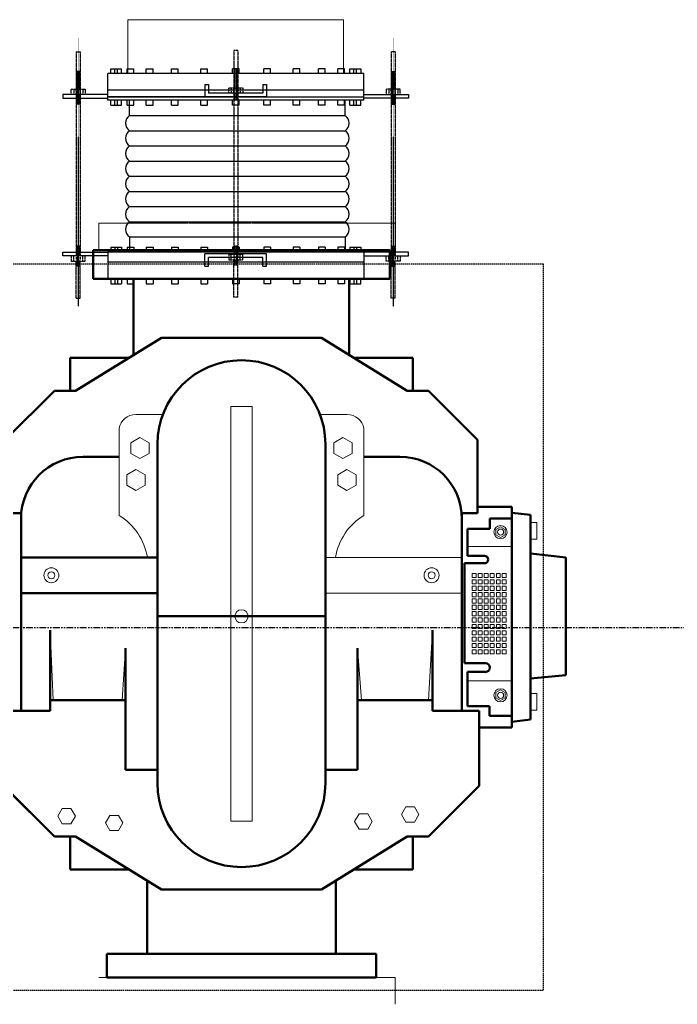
# Model space of a CAD drawing. Header units: inches. Extents: x 86328 to 235202, y 68629 to 184293.
# Drawn here: x 144817 to 146037, y 130692 to 132519 of the extents above; entities that cross this region are included whole.
import ezdxf

# ---------------------------------------------------------------- set-up
doc = ezdxf.new("R2010")
doc.units = ezdxf.units.IN
doc.header["$MEASUREMENT"] = 0
for name, pattern in [('CENTER', [2, 1.25, -0.25, 0.25, -0.25]), ('HIDDEN', [0.375, 0.25, -0.125]), ('PHANTOM2', [1.25, 0.625, -0.125, 0.125, -0.125, 0.125, -0.125])]:
    doc.linetypes.add(name, pattern=pattern)
doc.layers.add('1', color=1, linetype='CENTER')
doc.layers.add('M-HVAC-EQPM-NEW', color=5, linetype='Continuous')
doc.layers.add('DIM', color=251, linetype='Continuous', lineweight=0)

# ---------------------------------------------------------------- blocks, each defined once
blk = doc.blocks.new('BPS')
at = {"color": 5}
for p, q in [((158896.1, 209494.1), (158421.4, 209494.1)), ((158421.4, 209444.4), (158421.4, 209494.1)), ((158426.7, 209494.1), (158426.7, 209503)), ((158426.7, 209503), (158447, 209503)), ((158434.4, 209494.1), (158434.4, 209503)), ((158439.3, 209494.1), (158439.3, 209503)), ((158447, 209494.1), (158447, 209503)), ((158457, 209503), (158469.5, 209503)), ((158457, 209494.1), (158457, 209503)), ((158469.5, 209494.1), (158469.5, 209503)), ((158492.8, 209503), (158505.4, 209503)), ((158492.8, 209494.1), (158492.8, 209503)), ((158505.4, 209494.1), (158505.4, 209503)), ((158539.6, 209503), (158552.1, 209503)), ((158539.6, 209494.1), (158539.6, 209503)), ((158552.1, 209494.1), (158552.1, 209503)), ((158594, 209503), (158606.6, 209503)), ((158594, 209494.1), (158594, 209503)), ((158606.6, 209494.1), (158606.6, 209503)), ((158652.4, 209494.1), (158652.4, 209503)), ((158665, 209503), (158652.4, 209503)), ((158665, 209494.1), (158665, 209503)), ((158710.8, 209494.1), (158710.8, 209503)), ((158723.4, 209503), (158710.8, 209503)), ((158723.4, 209494.1), (158723.4, 209503)), ((158765.3, 209494.1), (158765.3, 209503)), ((158777.8, 209503), (158765.3, 209503)), ((158777.8, 209494.1), (158777.8, 209503)), ((158812, 209494.1), (158812, 209503)), ((158824.6, 209503), (158812, 209503)), ((158824.6, 209494.1), (158824.6, 209503)), ((158847.9, 209494.1), (158847.9, 209503)), ((158860.4, 209503), (158847.9, 209503)), ((158860.4, 209494.1), (158860.4, 209503)), ((158870.4, 209494.1), (158870.4, 209503)), ((158870.4, 209503), (158890.7, 209503)), ((158878.1, 209494.1), (158878.1, 209503)), ((158883, 209494.1), (158883, 209503)), ((158890.7, 209503), (158890.7, 209494.1)), ((158896.1, 209444.4), (158896.1, 209494.1)), ((158601.6, 209473.8), (158601.6, 209450.9)), ((158601.6, 209473.8), (158608.4, 209473.8)), ((158608.4, 209473.8), (158608.4, 209457.8)), ((158709, 209473.8), (158709, 209457.8)), ((158709, 209473.8), (158715.8, 209473.8)), ((158715.8, 209473.8), (158715.8, 209450.9)), ((158421.4, 209455.5), (158337.9, 209455.5)), ((158337.9, 209455.5), (158337.9, 209448.6)), ((158896.1, 209463), (158421.4, 209463)), ((158421.4, 209455.5), (158421.4, 209455.5)), ((158421.4, 209455.5), (158421.4, 209455.5)), ((158421.4, 209448.6), (158421.4, 209455.5)), ((158601.6, 209450.9), (158421.4, 209450.9)), ((158421.4, 209450.9), (158896.1, 209450.9)), ((158715.8, 209450.9), (158601.6, 209450.9)), ((158709, 209457.8), (158608.4, 209457.8)), ((158896.1, 209455.5), (158896.1, 209455.5)), ((158896.1, 209455.5), (158896.1, 209455.5)), ((158896.1, 209455.5), (158979.5, 209455.5)), ((158896.1, 209448.6), (158896.1, 209455.5)), ((158979.5, 209455.5), (158979.5, 209448.6)), ((158337.9, 209448.6), (158421.4, 209448.6)), ((158896.1, 209444.4), (158421.4, 209444.4)), ((158426.7, 209435.4), (158426.7, 209444.4)), ((158426.7, 209435.4), (158447, 209435.4)), ((158434.4, 209435.4), (158434.4, 209444.4)), ((158439.3, 209435.4), (158439.3, 209444.4)), ((158447, 209435.4), (158447, 209444.4)), ((158457, 209435.4), (158457, 209444.4)), ((158457, 209435.4), (158469.5, 209435.4)), ((158469.5, 209435.4), (158469.5, 209444.4)), ((158492.8, 209435.4), (158492.8, 209444.4)), ((158492.8, 209435.4), (158505.4, 209435.4)), ((158505.4, 209435.4), (158505.4, 209444.4)), ((158539.6, 209435.4), (158539.6, 209444.4)), ((158539.6, 209435.4), (158552.1, 209435.4)), ((158552.1, 209435.4), (158552.1, 209444.4)), ((158594, 209435.4), (158594, 209444.4)), ((158594, 209435.4), (158606.6, 209435.4)), ((158606.6, 209435.4), (158606.6, 209444.4)), ((158652.4, 209435.4), (158652.4, 209444.4)), ((158665, 209435.4), (158652.4, 209435.4)), ((158665, 209435.4), (158665, 209444.4)), ((158710.8, 209435.4), (158710.8, 209444.4)), ((158723.4, 209435.4), (158710.8, 209435.4)), ((158723.4, 209435.4), (158723.4, 209444.4)), ((158765.3, 209435.4), (158765.3, 209444.4)), ((158777.8, 209435.4), (158765.3, 209435.4)), ((158777.8, 209435.4), (158777.8, 209444.4)), ((158812, 209435.4), (158812, 209444.4)), ((158824.6, 209435.4), (158812, 209435.4)), ((158824.6, 209435.4), (158824.6, 209444.4)), ((158847.9, 209435.4), (158847.9, 209444.4)), ((158860.4, 209435.4), (158847.9, 209435.4)), ((158860.4, 209435.4), (158860.4, 209444.4)), ((158870.4, 209435.4), (158870.4, 209444.4)), ((158870.4, 209435.4), (158890.7, 209435.4)), ((158878.1, 209435.4), (158878.1, 209444.4)), ((158883, 209435.4), (158883, 209444.4)), ((158890.7, 209435.4), (158890.7, 209444.4)), ((158979.5, 209448.6), (158896.1, 209448.6)), ((158461.5, 209416.2), (158861.5, 209416.2)), ((158461.5, 209388), (158861.5, 209388)), ((158461.5, 209359.9), (158861.5, 209359.9)), ((158461.5, 209331.7), (158861.5, 209331.7)), ((158461.5, 209303.5), (158861.5, 209303.5)), ((158461.5, 209275.3), (158861.5, 209275.3)), ((158461.5, 209247.2), (158861.5, 209247.2)), ((158461.5, 209219), (158861.5, 209219)), ((158461.5, 209190.8), (158861.5, 209190.8)), ((158337.9, 209155.8), (158337.9, 209162.7)), ((158337.9, 209162.7), (158421.4, 209162.7)), ((158421.4, 209162.7), (158421.4, 209155.8)), ((158421.4, 209162.7), (158421.4, 209113)), ((158896.1, 209162.7), (158421.4, 209162.7)), ((158426.7, 209171.6), (158426.7, 209162.7)), ((158426.7, 209171.6), (158447, 209171.6)), ((158434.4, 209171.6), (158434.4, 209162.7)), ((158439.3, 209171.6), (158439.3, 209162.7)), ((158447, 209171.6), (158447, 209162.7)), ((158457, 209171.6), (158469.5, 209171.6)), ((158457, 209171.6), (158457, 209162.7)), ((158469.5, 209171.6), (158469.5, 209162.7)), ((158492.8, 209171.6), (158505.4, 209171.6)), ((158492.8, 209171.6), (158492.8, 209162.7)), ((158505.4, 209171.6), (158505.4, 209162.7)), ((158539.6, 209171.6), (158552.1, 209171.6)), ((158539.6, 209171.6), (158539.6, 209162.7)), ((158552.1, 209171.6), (158552.1, 209162.7)), ((158594, 209171.6), (158606.6, 209171.6)), ((158594, 209171.6), (158594, 209162.7)), ((158601.6, 209136.8), (158601.6, 209159.6)), ((158715.8, 209159.6), (158601.6, 209159.6)), ((158606.6, 209171.6), (158606.6, 209162.7)), ((158652.4, 209171.6), (158652.4, 209162.7)), ((158665, 209171.6), (158652.4, 209171.6)), ((158665, 209171.6), (158665, 209162.7)), ((158710.8, 209171.6), (158710.8, 209162.7)), ((158723.4, 209171.6), (158710.8, 209171.6)), ((158715.8, 209136.8), (158715.8, 209159.6)), ((158723.4, 209171.6), (158723.4, 209162.7)), ((158765.3, 209171.6), (158765.3, 209162.7)), ((158777.8, 209171.6), (158765.3, 209171.6)), ((158777.8, 209171.6), (158777.8, 209162.7)), ((158812, 209171.6), (158812, 209162.7)), ((158824.6, 209171.6), (158812, 209171.6)), ((158824.6, 209171.6), (158824.6, 209162.7)), ((158847.9, 209171.6), (158847.9, 209162.7)), ((158860.4, 209171.6), (158847.9, 209171.6)), ((158860.4, 209171.6), (158860.4, 209162.7)), ((158870.4, 209171.6), (158870.4, 209162.7)), ((158870.4, 209171.6), (158890.7, 209171.6)), ((158878.1, 209171.6), (158878.1, 209162.7)), ((158883, 209171.6), (158883, 209162.7)), ((158890.7, 209171.6), (158890.7, 209162.7)), ((158896.1, 209162.7), (158896.1, 209113)), ((158979.5, 209162.7), (158896.1, 209162.7)), ((158896.1, 209162.7), (158896.1, 209155.8)), ((158979.5, 209155.8), (158979.5, 209162.7)), ((158421.4, 209155.8), (158337.9, 209155.8)), ((158421.4, 209155.8), (158421.4, 209155.8)), ((158421.4, 209155.8), (158421.4, 209155.8)), ((158896.1, 209144), (158421.4, 209144)), ((158608.4, 209136.8), (158608.4, 209152.8)), ((158709, 209152.8), (158608.4, 209152.8)), ((158709, 209136.8), (158709, 209152.8)), ((158896.1, 209155.8), (158896.1, 209155.8)), ((158896.1, 209155.8), (158896.1, 209155.8)), ((158896.1, 209155.8), (158979.5, 209155.8)), ((158601.6, 209136.8), (158608.4, 209136.8)), ((158709, 209136.8), (158715.8, 209136.8)), ((158896.1, 209113), (158421.4, 209113)), ((158426.7, 209113), (158426.7, 209104)), ((158426.7, 209104), (158447, 209104)), ((158434.4, 209113), (158434.4, 209104)), ((158439.3, 209113), (158439.3, 209104)), ((158447, 209113), (158447, 209104)), ((158457, 209113), (158457, 209104)), ((158457, 209104), (158469.5, 209104)), ((158469.5, 209113), (158469.5, 209104)), ((158492.8, 209113), (158492.8, 209104)), ((158492.8, 209104), (158505.4, 209104)), ((158505.4, 209113), (158505.4, 209104)), ((158539.6, 209113), (158539.6, 209104)), ((158539.6, 209104), (158552.1, 209104)), ((158552.1, 209113), (158552.1, 209104)), ((158594, 209113), (158594, 209104)), ((158594, 209104), (158606.6, 209104)), ((158606.6, 209113), (158606.6, 209104)), ((158652.4, 209113), (158652.4, 209104)), ((158665, 209104), (158652.4, 209104)), ((158665, 209113), (158665, 209104)), ((158710.8, 209113), (158710.8, 209104)), ((158723.4, 209104), (158710.8, 209104)), ((158723.4, 209113), (158723.4, 209104)), ((158765.3, 209113), (158765.3, 209104)), ((158777.8, 209104), (158765.3, 209104)), ((158777.8, 209113), (158777.8, 209104)), ((158812, 209113), (158812, 209104)), ((158824.6, 209104), (158812, 209104)), ((158824.6, 209113), (158824.6, 209104)), ((158847.9, 209113), (158847.9, 209104)), ((158860.4, 209104), (158847.9, 209104)), ((158860.4, 209113), (158860.4, 209104)), ((158870.4, 209113), (158870.4, 209104)), ((158870.4, 209104), (158890.7, 209104)), ((158878.1, 209113), (158878.1, 209104)), ((158883, 209113), (158883, 209104)), ((158890.7, 209104), (158890.7, 209113))]:
    blk.add_line(p, q, dxfattribs=at)
for points in [[(158461.5, 209416.2), (158461.5, 209444.4)], [(158861.5, 209416.2), (158861.5, 209444.4)], [(158461.5, 209190.8), (158461.5, 209162.7)], [(158861.5, 209190.8), (158861.5, 209162.7)]]:
    blk.add_lwpolyline(points, dxfattribs=at)
for centre, start, end in [((158470.9, 209402.1), 123.6891, 236.3109), ((158852.1, 209402.1), 303.6891, 56.3109), ((158470.9, 209373.9), 123.6891, 236.3109), ((158852.1, 209373.9), 303.6891, 56.3109), ((158470.9, 209345.8), 123.6891, 236.3109), ((158852.1, 209345.8), 303.6891, 56.3109), ((158470.9, 209317.6), 123.6891, 236.3109), ((158852.1, 209317.6), 303.6891, 56.3109), ((158470.9, 209289.4), 123.6891, 236.3109), ((158852.1, 209289.4), 303.6891, 56.3109), ((158470.9, 209261.3), 123.6891, 236.3109), ((158852.1, 209261.3), 303.6891, 56.3109), ((158470.9, 209233.1), 123.6891, 236.3109), ((158852.1, 209233.1), 303.6891, 56.3109), ((158470.9, 209204.9), 123.6891, 236.3109), ((158852.1, 209204.9), 303.6891, 56.3109)]:
    blk.add_arc(centre, 16.9, start, end, dxfattribs=at)
at = {"layer": '1', "color": 5, "linetype": 'CENTER', "ltscale": 0.09}
for p, q in [((158366.5, 209559.6), (158366.5, 209062.5)), ((158950.9, 209559.6), (158950.9, 209062.5))]:
    blk.add_line(p, q, dxfattribs=at)
at = {"layer": '1', "color": 5}
for p, q in [((158362.7, 209534.3), (158362.7, 209155.8)), ((158362.7, 209534.3), (158362.7, 209465.3)), ((158362.7, 209534.3), (158370.3, 209534.3)), ((158370.3, 209534.3), (158370.3, 209155.8)), ((158370.3, 209534.3), (158370.3, 209465.3)), ((158654.9, 209536.6), (158654.9, 209158.1)), ((158654.9, 209536.6), (158654.9, 209467.6)), ((158662.5, 209536.6), (158654.9, 209536.6)), ((158662.5, 209536.6), (158654.9, 209536.6)), ((158662.5, 209536.6), (158662.5, 209158.1)), ((158662.5, 209536.6), (158662.5, 209467.6)), ((158947.1, 209534.3), (158947.1, 209155.8)), ((158954.7, 209534.3), (158947.1, 209534.3)), ((158947.2, 209534.3), (158947.2, 209465.3)), ((158954.7, 209534.3), (158954.7, 209155.8)), ((158954.7, 209534.3), (158954.7, 209465.3)), ((158370.3, 209498.1), (158362.7, 209498.1)), ((158370.3, 209498.1), (158362.7, 209498.1)), ((158370.3, 209495.8), (158362.7, 209495.8)), ((158370.3, 209495.8), (158362.7, 209495.8)), ((158370.3, 209495.8), (158362.7, 209495.8)), ((158370.3, 209495.8), (158362.7, 209495.8)), ((158370.3, 209493.4), (158362.7, 209493.4)), ((158370.3, 209493.4), (158362.7, 209493.4)), ((158370.3, 209491.2), (158362.7, 209491.2)), ((158370.3, 209491.2), (158362.7, 209491.2)), ((158370.3, 209488.9), (158362.7, 209488.9)), ((158370.3, 209488.9), (158362.7, 209488.9)), ((158370.3, 209488.9), (158362.7, 209488.9)), ((158370.3, 209488.9), (158362.7, 209488.9)), ((158370.3, 209486.6), (158362.7, 209486.6)), ((158370.3, 209486.6), (158362.7, 209486.6)), ((158662.5, 209500.4), (158654.9, 209500.4)), ((158662.5, 209500.4), (158654.9, 209500.4)), ((158662.5, 209498), (158654.9, 209498)), ((158662.5, 209498), (158654.9, 209498)), ((158662.5, 209498), (158654.9, 209498)), ((158662.5, 209498), (158654.9, 209498)), ((158662.5, 209495.7), (158654.9, 209495.7)), ((158662.5, 209495.7), (158654.9, 209495.7)), ((158662.5, 209493.5), (158654.9, 209493.5)), ((158662.5, 209493.5), (158654.9, 209493.5)), ((158662.5, 209491.2), (158654.9, 209491.2)), ((158662.5, 209491.2), (158654.9, 209491.2)), ((158662.5, 209491.2), (158654.9, 209491.2)), ((158662.5, 209491.2), (158654.9, 209491.2)), ((158662.5, 209488.9), (158654.9, 209488.9)), ((158662.5, 209488.9), (158654.9, 209488.9)), ((158662.5, 209486.5), (158654.9, 209486.5)), ((158662.5, 209486.5), (158654.9, 209486.5)), ((158947.2, 209498.1), (158954.7, 209498.1)), ((158947.2, 209498.1), (158954.7, 209498.1)), ((158947.2, 209495.8), (158954.7, 209495.8)), ((158947.2, 209495.8), (158954.7, 209495.8)), ((158947.2, 209495.8), (158954.7, 209495.8)), ((158947.2, 209495.8), (158954.7, 209495.8)), ((158947.2, 209493.4), (158954.7, 209493.4)), ((158947.2, 209493.4), (158954.7, 209493.4)), ((158947.2, 209491.2), (158954.7, 209491.2)), ((158947.2, 209491.2), (158954.7, 209491.2)), ((158947.2, 209488.9), (158954.7, 209488.9)), ((158947.2, 209488.9), (158954.7, 209488.9)), ((158947.2, 209488.9), (158954.7, 209488.9)), ((158947.2, 209488.9), (158954.7, 209488.9)), ((158947.2, 209486.6), (158954.7, 209486.6)), ((158947.2, 209486.6), (158954.7, 209486.6)), ((158370.3, 209484.2), (158362.7, 209484.2)), ((158370.3, 209484.2), (158362.7, 209484.2)), ((158370.3, 209481.9), (158362.7, 209481.9)), ((158370.3, 209481.9), (158362.7, 209481.9)), ((158370.3, 209479.6), (158362.7, 209479.6)), ((158370.3, 209479.6), (158362.7, 209479.6)), ((158370.3, 209477.2), (158362.7, 209477.2)), ((158370.3, 209477.2), (158362.7, 209477.2)), ((158370.3, 209474.9), (158362.7, 209474.9)), ((158370.3, 209474.9), (158362.7, 209474.9)), ((158370.3, 209472.6), (158362.7, 209472.6)), ((158370.3, 209472.6), (158362.7, 209472.6)), ((158370.3, 209470.2), (158362.7, 209470.2)), ((158370.3, 209470.2), (158362.7, 209470.2)), ((158370.3, 209467.9), (158362.7, 209467.9)), ((158370.3, 209467.9), (158362.7, 209467.9)), ((158645.7, 209457.8), (158645.7, 209467.6)), ((158645.7, 209467.6), (158671.7, 209467.6)), ((158645.7, 209457.8), (158645.7, 209467.6)), ((158645.7, 209467.6), (158671.7, 209467.6)), ((158650.4, 209467.6), (158650.4, 209457.8)), ((158650.4, 209467.6), (158650.4, 209457.8)), ((158662.5, 209484.2), (158654.9, 209484.2)), ((158662.5, 209484.2), (158654.9, 209484.2)), ((158662.5, 209481.9), (158654.9, 209481.9)), ((158662.5, 209481.9), (158654.9, 209481.9)), ((158662.5, 209479.5), (158654.9, 209479.5)), ((158662.5, 209479.5), (158654.9, 209479.5)), ((158662.5, 209477.2), (158654.9, 209477.2)), ((158662.5, 209477.2), (158654.9, 209477.2)), ((158662.5, 209474.9), (158654.9, 209474.9)), ((158662.5, 209474.9), (158654.9, 209474.9)), ((158662.5, 209472.5), (158654.9, 209472.5)), ((158662.5, 209472.5), (158654.9, 209472.5)), ((158662.5, 209470.2), (158654.9, 209470.2)), ((158662.5, 209470.2), (158654.9, 209470.2)), ((158662.5, 209467.8), (158654.9, 209467.8)), ((158662.5, 209467.8), (158654.9, 209467.8)), ((158667.1, 209467.6), (158667.1, 209457.8)), ((158667.1, 209467.6), (158667.1, 209457.8)), ((158671.7, 209467.6), (158671.7, 209457.8)), ((158671.7, 209467.6), (158671.7, 209457.8)), ((158947.2, 209484.2), (158954.7, 209484.2)), ((158947.2, 209484.2), (158954.7, 209484.2)), ((158947.2, 209481.9), (158954.7, 209481.9)), ((158947.2, 209481.9), (158954.7, 209481.9)), ((158947.2, 209479.6), (158954.7, 209479.6)), ((158947.2, 209479.6), (158954.7, 209479.6)), ((158947.2, 209477.2), (158954.7, 209477.2)), ((158947.2, 209477.2), (158954.7, 209477.2)), ((158947.2, 209474.9), (158954.7, 209474.9)), ((158947.2, 209474.9), (158954.7, 209474.9)), ((158947.2, 209472.6), (158954.7, 209472.6)), ((158947.2, 209472.6), (158954.7, 209472.6)), ((158947.2, 209470.2), (158954.7, 209470.2)), ((158947.2, 209470.2), (158954.7, 209470.2)), ((158947.2, 209467.9), (158954.7, 209467.9)), ((158947.2, 209467.9), (158954.7, 209467.9)), ((158353.5, 209455.5), (158353.5, 209465.3)), ((158353.5, 209465.3), (158379.5, 209465.3)), ((158353.5, 209455.5), (158353.5, 209465.3)), ((158353.5, 209465.3), (158379.5, 209465.3)), ((158379.5, 209455.5), (158353.5, 209455.5)), ((158379.5, 209455.5), (158353.5, 209455.5)), ((158358.1, 209465.3), (158358.1, 209455.5)), ((158358.1, 209465.3), (158358.1, 209455.5)), ((158370.3, 209465.6), (158362.7, 209465.6)), ((158370.3, 209465.6), (158362.7, 209465.6)), ((158370.3, 209453.9), (158362.7, 209453.9)), ((158370.3, 209453.9), (158362.7, 209453.9)), ((158370.3, 209451.5), (158362.7, 209451.5)), ((158370.3, 209451.5), (158362.7, 209451.5)), ((158370.3, 209449.2), (158362.7, 209449.2)), ((158370.3, 209449.2), (158362.7, 209449.2)), ((158374.8, 209465.3), (158374.8, 209455.5)), ((158374.8, 209465.3), (158374.8, 209455.5)), ((158379.5, 209465.3), (158379.5, 209455.5)), ((158379.5, 209465.3), (158379.5, 209455.5)), ((158671.7, 209457.8), (158645.7, 209457.8)), ((158671.7, 209457.8), (158645.7, 209457.8)), ((158662.5, 209456.4), (158654.9, 209456.4)), ((158662.5, 209456.4), (158654.9, 209456.4)), ((158662.5, 209456.2), (158654.9, 209456.2)), ((158662.5, 209456.2), (158654.9, 209456.2)), ((158662.5, 209454.1), (158654.9, 209454.1)), ((158662.5, 209454.1), (158654.9, 209454.1)), ((158662.5, 209453.8), (158654.9, 209453.8)), ((158662.5, 209453.8), (158654.9, 209453.8)), ((158662.5, 209451.5), (158654.9, 209451.5)), ((158662.5, 209451.5), (158654.9, 209451.5)), ((158662.5, 209449.2), (158654.9, 209449.2)), ((158662.5, 209449.2), (158654.9, 209449.2)), ((158963.9, 209465.3), (158937.9, 209465.3)), ((158937.9, 209465.3), (158937.9, 209455.5)), ((158963.9, 209465.3), (158937.9, 209465.3)), ((158937.9, 209465.3), (158937.9, 209455.5)), ((158937.9, 209455.5), (158963.9, 209455.5)), ((158937.9, 209455.5), (158963.9, 209455.5)), ((158942.6, 209465.3), (158942.6, 209455.5)), ((158942.6, 209465.3), (158942.6, 209455.5)), ((158947.2, 209465.6), (158954.7, 209465.6)), ((158947.2, 209465.6), (158954.7, 209465.6)), ((158947.2, 209453.9), (158954.7, 209453.9)), ((158947.2, 209453.9), (158954.7, 209453.9)), ((158947.2, 209451.5), (158954.7, 209451.5)), ((158947.2, 209451.5), (158954.7, 209451.5)), ((158947.2, 209449.2), (158954.7, 209449.2)), ((158947.2, 209449.2), (158954.7, 209449.2)), ((158959.3, 209465.3), (158959.3, 209455.5)), ((158959.3, 209465.3), (158959.3, 209455.5)), ((158963.9, 209455.5), (158963.9, 209465.3)), ((158963.9, 209455.5), (158963.9, 209465.3)), ((158370.3, 209446.9), (158362.7, 209446.9)), ((158370.3, 209446.9), (158362.7, 209446.9)), ((158370.3, 209444.5), (158362.7, 209444.5)), ((158370.3, 209444.5), (158362.7, 209444.5)), ((158370.3, 209442.2), (158362.7, 209442.2)), ((158370.3, 209442.2), (158362.7, 209442.2)), ((158370.3, 209439.9), (158362.7, 209439.9)), ((158370.3, 209439.9), (158362.7, 209439.9)), ((158370.3, 209437.5), (158362.7, 209437.5)), ((158370.3, 209437.5), (158362.7, 209437.5)), ((158662.5, 209446.8), (158654.9, 209446.8)), ((158662.5, 209446.8), (158654.9, 209446.8)), ((158662.5, 209444.5), (158654.9, 209444.5)), ((158662.5, 209444.5), (158654.9, 209444.5)), ((158947.2, 209446.9), (158954.7, 209446.9)), ((158947.2, 209446.9), (158954.7, 209446.9)), ((158947.2, 209444.5), (158954.7, 209444.5)), ((158947.2, 209444.5), (158954.7, 209444.5)), ((158947.2, 209442.2), (158954.7, 209442.2)), ((158947.2, 209442.2), (158954.7, 209442.2)), ((158947.2, 209439.9), (158954.7, 209439.9)), ((158947.2, 209439.9), (158954.7, 209439.9)), ((158947.2, 209437.5), (158954.7, 209437.5)), ((158947.2, 209437.5), (158954.7, 209437.5)), ((158370.3, 209173.7), (158362.7, 209173.7)), ((158370.3, 209173.7), (158362.7, 209173.7)), ((158370.3, 209171.4), (158362.7, 209171.4)), ((158370.3, 209171.4), (158362.7, 209171.4)), ((158370.3, 209169.1), (158362.7, 209169.1)), ((158370.3, 209169.1), (158362.7, 209169.1)), ((158370.3, 209166.7), (158362.7, 209166.7)), ((158370.3, 209166.7), (158362.7, 209166.7)), ((158370.3, 209164.4), (158362.7, 209164.4)), ((158370.3, 209164.4), (158362.7, 209164.4)), ((158370.3, 209162.1), (158362.7, 209162.1)), ((158370.3, 209162.1), (158362.7, 209162.1)), ((158370.3, 209159.7), (158362.7, 209159.7)), ((158370.3, 209159.7), (158362.7, 209159.7)), ((158370.3, 209157.4), (158362.7, 209157.4)), ((158370.3, 209157.4), (158362.7, 209157.4)), ((158645.7, 209158.1), (158645.7, 209148.3)), ((158671.7, 209158.1), (158645.7, 209158.1)), ((158645.7, 209158.1), (158645.7, 209148.3)), ((158671.7, 209158.1), (158645.7, 209158.1)), ((158650.4, 209148.3), (158650.4, 209158.1)), ((158650.4, 209148.3), (158650.4, 209158.1)), ((158662.5, 209173.7), (158654.9, 209173.7)), ((158662.5, 209173.7), (158654.9, 209173.7)), ((158662.5, 209171.4), (158654.9, 209171.4)), ((158662.5, 209171.4), (158654.9, 209171.4)), ((158662.5, 209169), (158654.9, 209169)), ((158662.5, 209169), (158654.9, 209169)), ((158662.5, 209166.7), (158654.9, 209166.7)), ((158662.5, 209166.7), (158654.9, 209166.7)), ((158662.5, 209164.4), (158654.9, 209164.4)), ((158662.5, 209164.4), (158654.9, 209164.4)), ((158662.5, 209162), (158654.9, 209162)), ((158662.5, 209162), (158654.9, 209162)), ((158662.5, 209159.7), (158654.9, 209159.7)), ((158662.5, 209159.7), (158654.9, 209159.7)), ((158667.1, 209148.3), (158667.1, 209158.1)), ((158667.1, 209148.3), (158667.1, 209158.1)), ((158671.7, 209148.3), (158671.7, 209158.1)), ((158671.7, 209148.3), (158671.7, 209158.1)), ((158947.2, 209173.7), (158954.7, 209173.7)), ((158947.2, 209173.7), (158954.7, 209173.7)), ((158947.2, 209171.4), (158954.7, 209171.4)), ((158947.2, 209171.4), (158954.7, 209171.4)), ((158947.2, 209169.1), (158954.7, 209169.1)), ((158947.2, 209169.1), (158954.7, 209169.1)), ((158947.2, 209166.7), (158954.7, 209166.7)), ((158947.2, 209166.7), (158954.7, 209166.7)), ((158947.2, 209164.4), (158954.7, 209164.4)), ((158947.2, 209164.4), (158954.7, 209164.4)), ((158947.2, 209162.1), (158954.7, 209162.1)), ((158947.2, 209162.1), (158954.7, 209162.1)), ((158947.2, 209159.7), (158954.7, 209159.7)), ((158947.2, 209159.7), (158954.7, 209159.7)), ((158947.2, 209157.4), (158954.7, 209157.4)), ((158947.2, 209157.4), (158954.7, 209157.4)), ((158353.5, 209155.8), (158353.5, 209146)), ((158379.5, 209155.8), (158353.5, 209155.8)), ((158353.5, 209155.8), (158353.5, 209146)), ((158379.5, 209155.8), (158353.5, 209155.8)), ((158353.5, 209146), (158379.5, 209146)), ((158353.5, 209146), (158379.5, 209146)), ((158358.1, 209146), (158358.1, 209155.8)), ((158358.1, 209146), (158358.1, 209155.8)), ((158362.7, 209077), (158362.7, 209146)), ((158370.3, 209145.7), (158362.7, 209145.7)), ((158370.3, 209145.7), (158362.7, 209145.7)), ((158370.3, 209143.4), (158362.7, 209143.4)), ((158370.3, 209143.4), (158362.7, 209143.4)), ((158370.3, 209141.1), (158362.7, 209141.1)), ((158370.3, 209141.1), (158362.7, 209141.1)), ((158370.3, 209138.7), (158362.7, 209138.7)), ((158370.3, 209138.7), (158362.7, 209138.7)), ((158370.3, 209077), (158370.3, 209146)), ((158374.8, 209146), (158374.8, 209155.8)), ((158374.8, 209146), (158374.8, 209155.8)), ((158379.5, 209146), (158379.5, 209155.8)), ((158379.5, 209146), (158379.5, 209155.8)), ((158645.7, 209148.3), (158671.7, 209148.3)), ((158645.7, 209148.3), (158671.7, 209148.3)), ((158654.9, 209079.2), (158654.9, 209148.3)), ((158662.5, 209148), (158654.9, 209148)), ((158662.5, 209148), (158654.9, 209148)), ((158662.5, 209145.7), (158654.9, 209145.7)), ((158662.5, 209145.7), (158654.9, 209145.7)), ((158662.5, 209143.3), (158654.9, 209143.3)), ((158662.5, 209143.3), (158654.9, 209143.3)), ((158662.5, 209141), (158654.9, 209141)), ((158662.5, 209141), (158654.9, 209141)), ((158662.5, 209138.7), (158654.9, 209138.7)), ((158662.5, 209138.7), (158654.9, 209138.7)), ((158662.5, 209079.2), (158662.5, 209148.3)), ((158937.9, 209146), (158937.9, 209155.8)), ((158937.9, 209155.8), (158963.9, 209155.8)), ((158937.9, 209146), (158937.9, 209155.8)), ((158937.9, 209155.8), (158963.9, 209155.8)), ((158963.9, 209146), (158937.9, 209146)), ((158963.9, 209146), (158937.9, 209146)), ((158942.6, 209146), (158942.6, 209155.8)), ((158942.6, 209146), (158942.6, 209155.8)), ((158947.2, 209077), (158947.2, 209146)), ((158947.2, 209145.7), (158954.7, 209145.7)), ((158947.2, 209145.7), (158954.7, 209145.7)), ((158947.2, 209143.4), (158954.7, 209143.4)), ((158947.2, 209143.4), (158954.7, 209143.4)), ((158947.2, 209141.1), (158954.7, 209141.1)), ((158947.2, 209141.1), (158954.7, 209141.1)), ((158947.2, 209138.7), (158954.7, 209138.7)), ((158947.2, 209138.7), (158954.7, 209138.7)), ((158954.7, 209077), (158954.7, 209146)), ((158959.3, 209146), (158959.3, 209155.8)), ((158959.3, 209146), (158959.3, 209155.8)), ((158963.9, 209155.8), (158963.9, 209146)), ((158963.9, 209155.8), (158963.9, 209146)), ((158370.3, 209136.4), (158362.7, 209136.4)), ((158370.3, 209136.4), (158362.7, 209136.4)), ((158947.2, 209136.4), (158954.7, 209136.4)), ((158947.2, 209136.4), (158954.7, 209136.4)), ((158362.7, 209077), (158370.3, 209077)), ((158662.5, 209079.2), (158654.9, 209079.2)), ((158662.5, 209079.2), (158654.9, 209079.2)), ((158954.7, 209077), (158947.2, 209077))]:
    blk.add_line(p, q, dxfattribs=at)
at = {"layer": '1', "color": 5, "linetype": 'HIDDEN', "ltscale": 0.009}
for p, q in [((158654.9, 209457.8), (158654.9, 209467.6)), ((158662.5, 209457.8), (158662.5, 209467.6)), ((158362.7, 209455.5), (158362.7, 209465.3)), ((158370.3, 209463.2), (158362.7, 209463.2)), ((158370.3, 209463.2), (158362.7, 209463.2)), ((158370.3, 209460.9), (158362.7, 209460.9)), ((158370.3, 209460.9), (158362.7, 209460.9)), ((158370.3, 209458.5), (158362.7, 209458.5)), ((158370.3, 209458.5), (158362.7, 209458.5)), ((158370.3, 209456.2), (158362.7, 209456.2)), ((158370.3, 209456.2), (158362.7, 209456.2)), ((158370.3, 209455.5), (158370.3, 209465.3)), ((158662.5, 209465.5), (158654.9, 209465.5)), ((158662.5, 209465.5), (158654.9, 209465.5)), ((158662.5, 209463.2), (158654.9, 209463.2)), ((158662.5, 209463.2), (158654.9, 209463.2)), ((158662.5, 209460.8), (158654.9, 209460.8)), ((158662.5, 209460.8), (158654.9, 209460.8)), ((158662.5, 209458.5), (158654.9, 209458.5)), ((158662.5, 209458.5), (158654.9, 209458.5)), ((158947.2, 209455.5), (158947.2, 209465.3)), ((158947.2, 209463.2), (158954.7, 209463.2)), ((158947.2, 209463.2), (158954.7, 209463.2)), ((158947.2, 209460.9), (158954.7, 209460.9)), ((158947.2, 209460.9), (158954.7, 209460.9)), ((158947.2, 209458.5), (158954.7, 209458.5)), ((158947.2, 209458.5), (158954.7, 209458.5)), ((158947.2, 209456.2), (158954.7, 209456.2)), ((158947.2, 209456.2), (158954.7, 209456.2)), ((158954.7, 209455.5), (158954.7, 209465.3)), ((158654.9, 209158.1), (158654.9, 209148.3)), ((158662.5, 209157.4), (158654.9, 209157.4)), ((158662.5, 209157.4), (158654.9, 209157.4)), ((158662.5, 209158.1), (158662.5, 209148.3)), ((158362.7, 209155.8), (158362.7, 209146)), ((158370.3, 209155.1), (158362.7, 209155.1)), ((158370.3, 209155.1), (158362.7, 209155.1)), ((158370.3, 209152.7), (158362.7, 209152.7)), ((158370.3, 209152.7), (158362.7, 209152.7)), ((158370.3, 209150.4), (158362.7, 209150.4)), ((158370.3, 209150.4), (158362.7, 209150.4)), ((158370.3, 209148.1), (158362.7, 209148.1)), ((158370.3, 209148.1), (158362.7, 209148.1)), ((158370.3, 209155.8), (158370.3, 209146)), ((158662.5, 209155), (158654.9, 209155)), ((158662.5, 209155), (158654.9, 209155)), ((158662.5, 209152.7), (158654.9, 209152.7)), ((158662.5, 209152.7), (158654.9, 209152.7)), ((158662.5, 209150.4), (158654.9, 209150.4)), ((158662.5, 209150.4), (158654.9, 209150.4)), ((158947.2, 209155.8), (158947.2, 209146)), ((158947.2, 209155.1), (158954.7, 209155.1)), ((158947.2, 209155.1), (158954.7, 209155.1)), ((158947.2, 209152.7), (158954.7, 209152.7)), ((158947.2, 209152.7), (158954.7, 209152.7)), ((158947.2, 209150.4), (158954.7, 209150.4)), ((158947.2, 209150.4), (158954.7, 209150.4)), ((158947.2, 209148.1), (158954.7, 209148.1)), ((158947.2, 209148.1), (158954.7, 209148.1)), ((158954.7, 209155.8), (158954.7, 209146))]:
    blk.add_line(p, q, dxfattribs=at)
at = {"layer": 'DIM', "color": 5, "linetype": 'Continuous', "ltscale": 10}
for p, q in [((158458.7, 209494.1), (158458.7, 209594.1)), ((158458.7, 209594.1), (158858.7, 209594.1)), ((158858.7, 209594.1), (158858.7, 209494.1)), ((158858.7, 209494.1), (158458.7, 209494.1))]:
    blk.add_line(p, q, dxfattribs=at)
at = {"layer": 'DIM', "color": 5, "linetype": 'HIDDEN', "ltscale": 5}
for p, q in [((158954.5, 209216.6), (158404.5, 209216.6)), ((158404.5, 209216.6), (158404.5, 209166.6)), ((158879.5, 209216.6), (158479.5, 209216.6)), ((158954.5, 209166.6), (158954.5, 209216.6)), ((158404.5, 209166.6), (158954.5, 209166.6)), ((158954.5, 207816.6), (158404.5, 207816.6)), ((158954.5, 207766.6), (158954.5, 207816.6))]:
    blk.add_line(p, q, dxfattribs=at)
at = {"layer": 'DIM', "color": 5, "lineweight": 50}
for p, q in [((158394.3, 209166.6), (158944.3, 209166.6)), ((158394.3, 209113), (158394.3, 209166.6)), ((158944.3, 209166.6), (158944.3, 209113)), ((158944.3, 209113), (158394.3, 209113)), ((158469.3, 208971.6), (158469.3, 209113)), ((158869.3, 208971.6), (158869.3, 209113)), ((158361.7, 208905.2), (158520.8, 209003.4)), ((158520.8, 209003.4), (158817.8, 209003.4)), ((158976.9, 208905.2), (158817.8, 209003.4)), ((158351.6, 208905.2), (158351.6, 208966.7)), ((158351.6, 208966.7), (158461.3, 208966.7)), ((158987, 208966.7), (158877.3, 208966.7)), ((158987, 208905.2), (158987, 208966.7)), ((158231.2, 208814), (158322.4, 208905.2)), ((158322.4, 208905.2), (158351.6, 208905.2)), ((158322.4, 208905.2), (158361.7, 208905.2)), ((159016.2, 208905.2), (158976.9, 208905.2)), ((159016.2, 208905.2), (158987, 208905.2)), ((159107.4, 208814), (159016.2, 208905.2)), ((159107.4, 208814), (159107.4, 208677.9)), ((158513.6, 208486.7), (158513.6, 208806.2)), ((158825, 208805.6), (158825, 208486.7)), ((158375.3, 208782.7), (158442.3, 208782.7)), ((158963.3, 208782.7), (158896.3, 208782.7)), ((159170.8, 208690.2), (159107.4, 208690.2)), ((159170.8, 208667.1), (159170.8, 208690.2)), ((158231.2, 208677.9), (158260.3, 208677.9)), ((158260.3, 208677.9), (158260.3, 208311)), ((159107.4, 208677.9), (159078.3, 208677.9)), ((159078.3, 208677.9), (159078.3, 208311)), ((159130.1, 208648.9), (159130.1, 208668.5)), ((159130.1, 208668.5), (159170.8, 208668.5)), ((159205.3, 208675.2), (159170.8, 208678.7)), ((159170.8, 208668.5), (159170.8, 208667.1)), ((159170.8, 208667.1), (159170.8, 208301.8)), ((159205.3, 208603.6), (159205.3, 208675.2)), ((159088.7, 208598.9), (159088.7, 208648.9)), ((159088.7, 208648.9), (159130.1, 208648.9)), ((158513.6, 208595.8), (158260.3, 208595.8)), ((158260.3, 208595.8), (158260.3, 208529.7)), ((158513.6, 208529.7), (158513.6, 208595.8)), ((159120.3, 208598.9), (159088.7, 208598.9)), ((159270.9, 208596.1), (159205.3, 208603.6)), ((159205.3, 208603.6), (159205.3, 208368.9)), ((159270.9, 208377.3), (159270.9, 208596.1)), ((159083.1, 208399.5), (159083.1, 208585.1)), ((159083.1, 208585.1), (159120.3, 208585.1)), ((158260.3, 208529.7), (158513.6, 208529.7)), ((158825, 208486.7), (158513.6, 208486.7)), ((158825, 208486.7), (158513.6, 208486.7)), ((158513.6, 208486.7), (158513.6, 208177)), ((158825, 208177.5), (158825, 208486.7)), ((158314.7, 208311), (158314.7, 208461.3)), ((159023.9, 208311), (159023.9, 208461.3)), ((158454.1, 208427.8), (158454.1, 208201.9)), ((158884.5, 208427.8), (158884.5, 208201.9)), ((159122.2, 208399.5), (159083.1, 208399.5)), ((159088.7, 208320.1), (159088.7, 208383.4)), ((159088.7, 208383.4), (159122.2, 208383.4)), ((159205.3, 208371.4), (159270.9, 208377.3)), ((159205.3, 208295.4), (159205.3, 208371.4)), ((158314.7, 208331.1), (158454.1, 208331.1)), ((159023.9, 208331.1), (158884.5, 208331.1)), ((159129.7, 208320.1), (159088.7, 208320.1)), ((159129.7, 208301.8), (159129.7, 208320.1)), ((158260.3, 208311), (158228.4, 208311)), ((158260.3, 208311), (158314.7, 208311)), ((159078.3, 208311), (159023.9, 208311)), ((159078.3, 208311), (159110.2, 208311)), ((159110.2, 208311), (159110.2, 208172)), ((159170.8, 208301.8), (159129.7, 208301.8)), ((159170.8, 208301.8), (159170.8, 208280.3)), ((159170.8, 208280.3), (159110.2, 208280.3)), ((159170.8, 208291), (159205.3, 208295.4)), ((158454.1, 208201.9), (158513.6, 208201.9)), ((158884.5, 208201.9), (158825, 208201.9)), ((158228.4, 208172), (158322.4, 208078)), ((159110.2, 208172), (159016.2, 208078)), ((158231.2, 208169.2), (158322.4, 208078)), ((159107.4, 208169.2), (159016.2, 208078)), ((158322.4, 208078), (158351.6, 208078)), ((158322.4, 208078), (158351.6, 208078)), ((158322.4, 208078), (158361.7, 208078)), ((158351.6, 208078), (158351.6, 208016.5)), ((158351.6, 208078), (158351.6, 208016.5)), ((158361.7, 208078), (158520.8, 207979.8)), ((158976.9, 208078), (158817.8, 207979.8)), ((159016.2, 208078), (158976.9, 208078)), ((159016.2, 208078), (158987, 208078)), ((158987, 208078), (158987, 208016.5)), ((159016.2, 208078), (158987, 208078)), ((158987, 208078), (158987, 208016.5)), ((158351.6, 208016.5), (158461.3, 208016.5)), ((158351.6, 208016.5), (158461.3, 208016.5)), ((158987, 208016.5), (158877.3, 208016.5)), ((158987, 208016.5), (158877.3, 208016.5)), ((158494.3, 207996.1), (158494.3, 207860.5)), ((158844.3, 207996.1), (158844.3, 207860.5)), ((158520.8, 207979.8), (158817.8, 207979.8)), ((158520.8, 207979.8), (158817.8, 207979.8)), ((158419.3, 207860.5), (158919.3, 207860.5)), ((158419.3, 207816.6), (158419.3, 207860.5)), ((158919.3, 207860.5), (158919.3, 207816.6)), ((158919.3, 207816.6), (158419.3, 207816.6))]:
    blk.add_line(p, q, dxfattribs=at)
at = {"layer": 'DIM', "color": 5, "linetype": 'HIDDEN', "lineweight": 25, "ltscale": 10}
for p, q in [((159229.5, 209140.3), (156229.5, 209140.3)), ((159229.5, 207792.8), (159229.5, 209140.3)), ((156229.5, 207792.8), (159229.5, 207792.8))]:
    blk.add_line(p, q, dxfattribs=at)
at = {"layer": 'DIM', "color": 5, "linetype": 'Continuous'}
for p, q in [((158649.4, 208876.4), (158689.2, 208876.4)), ((158649.4, 208486.7), (158649.4, 208876.4)), ((158689.2, 208876.4), (158689.2, 208486.7)), ((158523.6, 208861.3), (158473.2, 208861.3)), ((158815, 208861.3), (158865.4, 208861.3)), ((158442.3, 208835.3), (158442.3, 208674)), ((158896.3, 208835.3), (158896.3, 208674)), ((158480.9, 208818.6), (158463.9, 208808.8)), ((158497.8, 208808.8), (158480.9, 208818.6)), ((158840.8, 208808.8), (158857.7, 208818.6)), ((158857.7, 208818.6), (158874.7, 208808.8)), ((158463.9, 208808.8), (158463.9, 208789.2)), ((158497.8, 208789.2), (158497.8, 208808.8)), ((158840.8, 208789.2), (158840.8, 208808.8)), ((158874.7, 208808.8), (158874.7, 208789.2)), ((158463.9, 208789.2), (158480.9, 208779.4)), ((158480.9, 208779.4), (158497.8, 208789.2)), ((158857.7, 208779.4), (158840.8, 208789.2)), ((158874.7, 208789.2), (158857.7, 208779.4)), ((158473.5, 208759.4), (158456.5, 208749.6)), ((158490.5, 208749.6), (158473.5, 208759.4)), ((158848.1, 208749.6), (158865.1, 208759.4)), ((158865.1, 208759.4), (158882, 208749.6)), ((158456.5, 208749.6), (158456.5, 208730)), ((158490.5, 208730), (158490.5, 208749.6)), ((158848.1, 208730), (158848.1, 208749.6)), ((158882, 208749.6), (158882, 208730)), ((158456.5, 208730), (158473.5, 208720.2)), ((158473.5, 208720.2), (158490.5, 208730)), ((158865.1, 208720.2), (158848.1, 208730)), ((158882, 208730), (158865.1, 208720.2)), ((158260.3, 208595.8), (158260.3, 208667.7)), ((159078.3, 208595.8), (159078.3, 208667.7)), ((159141.4, 208648), (159150, 208653)), ((159141.4, 208638.1), (159141.4, 208648)), ((159150, 208653), (159158.6, 208648)), ((159158.6, 208648), (159158.6, 208638.1)), ((159205.3, 208661), (159217.5, 208661)), ((159205.3, 208630.2), (159205.3, 208661)), ((159217.5, 208661), (159217.5, 208630.2)), ((159150, 208633.1), (159141.4, 208638.1)), ((159158.6, 208638.1), (159150, 208633.1)), ((159217.5, 208630.2), (159205.3, 208630.2)), ((159088.7, 208616), (159170.8, 208616)), ((158825, 208595.8), (159078.3, 208595.8)), ((158825, 208529.7), (158825, 208595.8)), ((159078.3, 208595.8), (159078.3, 208529.7)), ((159097.6, 208558.5), (159097.6, 208566.1)), ((159097.6, 208566.1), (159105, 208566.1)), ((159105, 208558.5), (159097.6, 208558.5)), ((159097.6, 208546.7), (159097.6, 208554.3)), ((159097.6, 208554.3), (159105, 208554.3)), ((159105, 208566.1), (159105, 208558.5)), ((159105, 208554.3), (159105, 208546.7)), ((159108.7, 208558.5), (159108.7, 208566.1)), ((159108.7, 208566.1), (159116.1, 208566.1)), ((159116.1, 208558.5), (159108.7, 208558.5)), ((159108.7, 208546.7), (159108.7, 208554.3)), ((159108.7, 208554.3), (159116.1, 208554.3)), ((159116.1, 208566.1), (159116.1, 208558.5)), ((159116.1, 208554.3), (159116.1, 208546.7)), ((159119.9, 208558.5), (159119.9, 208566.1)), ((159119.9, 208566.1), (159127.3, 208566.1)), ((159127.3, 208558.5), (159119.9, 208558.5)), ((159119.9, 208546.7), (159119.9, 208554.3)), ((159119.9, 208554.3), (159127.3, 208554.3)), ((159127.3, 208566.1), (159127.3, 208558.5)), ((159127.3, 208554.3), (159127.3, 208546.7)), ((159131, 208558.5), (159131, 208566.1)), ((159131, 208566.1), (159138.4, 208566.1)), ((159138.4, 208558.5), (159131, 208558.5)), ((159131, 208546.7), (159131, 208554.3)), ((159131, 208554.3), (159138.4, 208554.3)), ((159138.4, 208566.1), (159138.4, 208558.5)), ((159138.4, 208554.3), (159138.4, 208546.7)), ((159142.2, 208558.5), (159142.2, 208566.1)), ((159142.2, 208566.1), (159149.6, 208566.1)), ((159149.6, 208558.5), (159142.2, 208558.5)), ((159142.2, 208546.7), (159142.2, 208554.3)), ((159142.2, 208554.3), (159149.6, 208554.3)), ((159149.6, 208566.1), (159149.6, 208558.5)), ((159149.6, 208554.3), (159149.6, 208546.7)), ((159153.3, 208558.5), (159153.3, 208566.1)), ((159153.3, 208566.1), (159160.7, 208566.1)), ((159160.7, 208558.5), (159153.3, 208558.5)), ((159153.3, 208546.7), (159153.3, 208554.3)), ((159153.3, 208554.3), (159160.7, 208554.3)), ((159160.7, 208566.1), (159160.7, 208558.5)), ((159160.7, 208554.3), (159160.7, 208546.7)), ((159105, 208546.7), (159097.6, 208546.7)), ((159097.6, 208534.9), (159097.6, 208542.5)), ((159097.6, 208542.5), (159105, 208542.5)), ((159105, 208534.9), (159097.6, 208534.9)), ((159105, 208542.5), (159105, 208534.9)), ((159116.1, 208546.7), (159108.7, 208546.7)), ((159108.7, 208534.9), (159108.7, 208542.5)), ((159108.7, 208542.5), (159116.1, 208542.5)), ((159116.1, 208534.9), (159108.7, 208534.9)), ((159116.1, 208542.5), (159116.1, 208534.9)), ((159127.3, 208546.7), (159119.9, 208546.7)), ((159119.9, 208534.9), (159119.9, 208542.5)), ((159119.9, 208542.5), (159127.3, 208542.5)), ((159127.3, 208534.9), (159119.9, 208534.9)), ((159127.3, 208542.5), (159127.3, 208534.9)), ((159138.4, 208546.7), (159131, 208546.7)), ((159131, 208534.9), (159131, 208542.5)), ((159131, 208542.5), (159138.4, 208542.5)), ((159138.4, 208534.9), (159131, 208534.9)), ((159138.4, 208542.5), (159138.4, 208534.9)), ((159149.6, 208546.7), (159142.2, 208546.7)), ((159142.2, 208534.9), (159142.2, 208542.5)), ((159142.2, 208542.5), (159149.6, 208542.5)), ((159149.6, 208534.9), (159142.2, 208534.9)), ((159149.6, 208542.5), (159149.6, 208534.9)), ((159160.7, 208546.7), (159153.3, 208546.7)), ((159153.3, 208534.9), (159153.3, 208542.5)), ((159153.3, 208542.5), (159160.7, 208542.5)), ((159160.7, 208534.9), (159153.3, 208534.9)), ((159160.7, 208542.5), (159160.7, 208534.9)), ((159078.3, 208529.7), (158825, 208529.7)), ((159097.6, 208523.1), (159097.6, 208530.8)), ((159097.6, 208530.8), (159105, 208530.8)), ((159105, 208523.1), (159097.6, 208523.1)), ((159097.6, 208511.4), (159097.6, 208519)), ((159097.6, 208519), (159105, 208519)), ((159105, 208530.8), (159105, 208523.1)), ((159105, 208519), (159105, 208511.4)), ((159108.7, 208523.1), (159108.7, 208530.8)), ((159108.7, 208530.8), (159116.1, 208530.8)), ((159116.1, 208523.1), (159108.7, 208523.1)), ((159108.7, 208511.4), (159108.7, 208519)), ((159108.7, 208519), (159116.1, 208519)), ((159116.1, 208530.8), (159116.1, 208523.1)), ((159116.1, 208519), (159116.1, 208511.4)), ((159119.9, 208523.1), (159119.9, 208530.8)), ((159119.9, 208530.8), (159127.3, 208530.8)), ((159127.3, 208523.1), (159119.9, 208523.1)), ((159119.9, 208511.4), (159119.9, 208519)), ((159119.9, 208519), (159127.3, 208519)), ((159127.3, 208530.8), (159127.3, 208523.1)), ((159127.3, 208519), (159127.3, 208511.4)), ((159131, 208523.1), (159131, 208530.8)), ((159131, 208530.8), (159138.4, 208530.8)), ((159138.4, 208523.1), (159131, 208523.1)), ((159131, 208511.4), (159131, 208519)), ((159131, 208519), (159138.4, 208519)), ((159138.4, 208530.8), (159138.4, 208523.1)), ((159138.4, 208519), (159138.4, 208511.4)), ((159142.2, 208523.1), (159142.2, 208530.8)), ((159142.2, 208530.8), (159149.6, 208530.8)), ((159149.6, 208523.1), (159142.2, 208523.1)), ((159142.2, 208511.4), (159142.2, 208519)), ((159142.2, 208519), (159149.6, 208519)), ((159149.6, 208530.8), (159149.6, 208523.1)), ((159149.6, 208519), (159149.6, 208511.4)), ((159153.3, 208523.1), (159153.3, 208530.8)), ((159153.3, 208530.8), (159160.7, 208530.8)), ((159160.7, 208523.1), (159153.3, 208523.1)), ((159153.3, 208511.4), (159153.3, 208519)), ((159153.3, 208519), (159160.7, 208519)), ((159160.7, 208530.8), (159160.7, 208523.1)), ((159160.7, 208519), (159160.7, 208511.4)), ((159105, 208511.4), (159097.6, 208511.4)), ((159097.6, 208499.6), (159097.6, 208507.2)), ((159097.6, 208507.2), (159105, 208507.2)), ((159105, 208499.6), (159097.6, 208499.6)), ((159105, 208507.2), (159105, 208499.6)), ((159116.1, 208511.4), (159108.7, 208511.4)), ((159108.7, 208499.6), (159108.7, 208507.2)), ((159108.7, 208507.2), (159116.1, 208507.2)), ((159116.1, 208499.6), (159108.7, 208499.6)), ((159116.1, 208507.2), (159116.1, 208499.6)), ((159127.3, 208511.4), (159119.9, 208511.4)), ((159119.9, 208499.6), (159119.9, 208507.2)), ((159119.9, 208507.2), (159127.3, 208507.2)), ((159127.3, 208499.6), (159119.9, 208499.6)), ((159127.3, 208507.2), (159127.3, 208499.6)), ((159138.4, 208511.4), (159131, 208511.4)), ((159131, 208499.6), (159131, 208507.2)), ((159131, 208507.2), (159138.4, 208507.2)), ((159138.4, 208499.6), (159131, 208499.6)), ((159138.4, 208507.2), (159138.4, 208499.6)), ((159149.6, 208511.4), (159142.2, 208511.4)), ((159142.2, 208499.6), (159142.2, 208507.2)), ((159142.2, 208507.2), (159149.6, 208507.2)), ((159149.6, 208499.6), (159142.2, 208499.6)), ((159149.6, 208507.2), (159149.6, 208499.6)), ((159160.7, 208511.4), (159153.3, 208511.4)), ((159153.3, 208499.6), (159153.3, 208507.2)), ((159153.3, 208507.2), (159160.7, 208507.2)), ((159160.7, 208499.6), (159153.3, 208499.6)), ((159160.7, 208507.2), (159160.7, 208499.6)), ((158689.2, 208486.7), (158649.4, 208486.7)), ((158689.2, 208486.7), (158649.4, 208486.7)), ((158649.4, 208486.7), (158649.4, 208106.8)), ((158689.2, 208106.8), (158689.2, 208486.7)), ((159105, 208495.4), (159097.6, 208495.4)), ((159097.6, 208495.4), (159097.6, 208487.8)), ((159097.6, 208487.8), (159105, 208487.8)), ((159105, 208483.6), (159097.6, 208483.6)), ((159097.6, 208483.6), (159097.6, 208476)), ((159105, 208487.8), (159105, 208495.4)), ((159105, 208476), (159105, 208483.6)), ((159116.1, 208495.4), (159108.7, 208495.4)), ((159108.7, 208495.4), (159108.7, 208487.8)), ((159108.7, 208487.8), (159116.1, 208487.8)), ((159116.1, 208483.6), (159108.7, 208483.6)), ((159108.7, 208483.6), (159108.7, 208476)), ((159116.1, 208487.8), (159116.1, 208495.4)), ((159116.1, 208476), (159116.1, 208483.6)), ((159127.3, 208495.4), (159119.9, 208495.4)), ((159119.9, 208495.4), (159119.9, 208487.8)), ((159119.9, 208487.8), (159127.3, 208487.8)), ((159127.3, 208483.6), (159119.9, 208483.6)), ((159119.9, 208483.6), (159119.9, 208476)), ((159127.3, 208487.8), (159127.3, 208495.4)), ((159127.3, 208476), (159127.3, 208483.6)), ((159138.4, 208495.4), (159131, 208495.4)), ((159131, 208495.4), (159131, 208487.8)), ((159131, 208487.8), (159138.4, 208487.8)), ((159138.4, 208483.6), (159131, 208483.6)), ((159131, 208483.6), (159131, 208476)), ((159138.4, 208487.8), (159138.4, 208495.4)), ((159138.4, 208476), (159138.4, 208483.6)), ((159149.6, 208495.4), (159142.2, 208495.4)), ((159142.2, 208495.4), (159142.2, 208487.8)), ((159142.2, 208487.8), (159149.6, 208487.8)), ((159149.6, 208483.6), (159142.2, 208483.6)), ((159142.2, 208483.6), (159142.2, 208476)), ((159149.6, 208487.8), (159149.6, 208495.4)), ((159149.6, 208476), (159149.6, 208483.6)), ((159160.7, 208495.4), (159153.3, 208495.4)), ((159153.3, 208495.4), (159153.3, 208487.8)), ((159153.3, 208487.8), (159160.7, 208487.8)), ((159160.7, 208483.6), (159153.3, 208483.6)), ((159153.3, 208483.6), (159153.3, 208476)), ((159160.7, 208487.8), (159160.7, 208495.4)), ((159160.7, 208476), (159160.7, 208483.6)), ((159097.6, 208476), (159105, 208476)), ((159105, 208471.8), (159097.6, 208471.8)), ((159097.6, 208471.8), (159097.6, 208464.2)), ((159097.6, 208464.2), (159105, 208464.2)), ((159105, 208464.2), (159105, 208471.8)), ((159108.7, 208476), (159116.1, 208476)), ((159116.1, 208471.8), (159108.7, 208471.8)), ((159108.7, 208471.8), (159108.7, 208464.2)), ((159108.7, 208464.2), (159116.1, 208464.2)), ((159116.1, 208464.2), (159116.1, 208471.8)), ((159119.9, 208476), (159127.3, 208476)), ((159127.3, 208471.8), (159119.9, 208471.8)), ((159119.9, 208471.8), (159119.9, 208464.2)), ((159119.9, 208464.2), (159127.3, 208464.2)), ((159127.3, 208464.2), (159127.3, 208471.8)), ((159131, 208476), (159138.4, 208476)), ((159138.4, 208471.8), (159131, 208471.8)), ((159131, 208471.8), (159131, 208464.2)), ((159131, 208464.2), (159138.4, 208464.2)), ((159138.4, 208464.2), (159138.4, 208471.8)), ((159142.2, 208476), (159149.6, 208476)), ((159149.6, 208471.8), (159142.2, 208471.8)), ((159142.2, 208471.8), (159142.2, 208464.2)), ((159142.2, 208464.2), (159149.6, 208464.2)), ((159149.6, 208464.2), (159149.6, 208471.8)), ((159153.3, 208476), (159160.7, 208476)), ((159160.7, 208471.8), (159153.3, 208471.8)), ((159153.3, 208471.8), (159153.3, 208464.2)), ((159153.3, 208464.2), (159160.7, 208464.2)), ((159160.7, 208464.2), (159160.7, 208471.8)), ((158314.7, 208461.3), (158319.8, 208331.1)), ((159023.9, 208461.3), (159016.5, 208331.1)), ((159105, 208460), (159097.6, 208460)), ((159097.6, 208460), (159097.6, 208452.4)), ((159097.6, 208452.4), (159105, 208452.4)), ((159105, 208448.2), (159097.6, 208448.2)), ((159097.6, 208448.2), (159097.6, 208440.6)), ((159105, 208452.4), (159105, 208460)), ((159105, 208440.6), (159105, 208448.2)), ((159116.1, 208460), (159108.7, 208460)), ((159108.7, 208460), (159108.7, 208452.4)), ((159108.7, 208452.4), (159116.1, 208452.4)), ((159116.1, 208448.2), (159108.7, 208448.2)), ((159108.7, 208448.2), (159108.7, 208440.6)), ((159116.1, 208452.4), (159116.1, 208460)), ((159116.1, 208440.6), (159116.1, 208448.2)), ((159127.3, 208460), (159119.9, 208460)), ((159119.9, 208460), (159119.9, 208452.4)), ((159119.9, 208452.4), (159127.3, 208452.4)), ((159127.3, 208448.2), (159119.9, 208448.2)), ((159119.9, 208448.2), (159119.9, 208440.6)), ((159127.3, 208452.4), (159127.3, 208460)), ((159127.3, 208440.6), (159127.3, 208448.2)), ((159138.4, 208460), (159131, 208460)), ((159131, 208460), (159131, 208452.4)), ((159131, 208452.4), (159138.4, 208452.4)), ((159138.4, 208448.2), (159131, 208448.2)), ((159131, 208448.2), (159131, 208440.6)), ((159138.4, 208452.4), (159138.4, 208460)), ((159138.4, 208440.6), (159138.4, 208448.2)), ((159149.6, 208460), (159142.2, 208460)), ((159142.2, 208460), (159142.2, 208452.4)), ((159142.2, 208452.4), (159149.6, 208452.4)), ((159149.6, 208448.2), (159142.2, 208448.2)), ((159142.2, 208448.2), (159142.2, 208440.6)), ((159149.6, 208452.4), (159149.6, 208460)), ((159149.6, 208440.6), (159149.6, 208448.2)), ((159160.7, 208460), (159153.3, 208460)), ((159153.3, 208460), (159153.3, 208452.4)), ((159153.3, 208452.4), (159160.7, 208452.4)), ((159160.7, 208448.2), (159153.3, 208448.2)), ((159153.3, 208448.2), (159153.3, 208440.6)), ((159160.7, 208452.4), (159160.7, 208460)), ((159160.7, 208440.6), (159160.7, 208448.2)), ((158454.1, 208427.8), (158447.9, 208331.1)), ((158884.5, 208427.8), (158892, 208331.1)), ((159097.6, 208440.6), (159105, 208440.6)), ((159105, 208436.4), (159097.6, 208436.4)), ((159097.6, 208436.4), (159097.6, 208428.8)), ((159097.6, 208428.8), (159105, 208428.8)), ((159105, 208428.8), (159105, 208436.4)), ((159108.7, 208440.6), (159116.1, 208440.6)), ((159116.1, 208436.4), (159108.7, 208436.4)), ((159108.7, 208436.4), (159108.7, 208428.8)), ((159108.7, 208428.8), (159116.1, 208428.8)), ((159116.1, 208428.8), (159116.1, 208436.4)), ((159119.9, 208440.6), (159127.3, 208440.6)), ((159127.3, 208436.4), (159119.9, 208436.4)), ((159119.9, 208436.4), (159119.9, 208428.8)), ((159119.9, 208428.8), (159127.3, 208428.8)), ((159127.3, 208428.8), (159127.3, 208436.4)), ((159131, 208440.6), (159138.4, 208440.6)), ((159138.4, 208436.4), (159131, 208436.4)), ((159131, 208436.4), (159131, 208428.8)), ((159131, 208428.8), (159138.4, 208428.8)), ((159138.4, 208428.8), (159138.4, 208436.4)), ((159142.2, 208440.6), (159149.6, 208440.6)), ((159149.6, 208436.4), (159142.2, 208436.4)), ((159142.2, 208436.4), (159142.2, 208428.8)), ((159142.2, 208428.8), (159149.6, 208428.8)), ((159149.6, 208428.8), (159149.6, 208436.4)), ((159153.3, 208440.6), (159160.7, 208440.6)), ((159160.7, 208436.4), (159153.3, 208436.4)), ((159153.3, 208436.4), (159153.3, 208428.8)), ((159153.3, 208428.8), (159160.7, 208428.8)), ((159160.7, 208428.8), (159160.7, 208436.4)), ((159105, 208424.6), (159097.6, 208424.6)), ((159097.6, 208424.6), (159097.6, 208417)), ((159097.6, 208417), (159105, 208417)), ((159105, 208417), (159105, 208424.6)), ((159116.1, 208424.6), (159108.7, 208424.6)), ((159108.7, 208424.6), (159108.7, 208417)), ((159108.7, 208417), (159116.1, 208417)), ((159116.1, 208417), (159116.1, 208424.6)), ((159127.3, 208424.6), (159119.9, 208424.6)), ((159119.9, 208424.6), (159119.9, 208417)), ((159119.9, 208417), (159127.3, 208417)), ((159127.3, 208417), (159127.3, 208424.6)), ((159138.4, 208424.6), (159131, 208424.6)), ((159131, 208424.6), (159131, 208417)), ((159131, 208417), (159138.4, 208417)), ((159138.4, 208417), (159138.4, 208424.6)), ((159149.6, 208424.6), (159142.2, 208424.6)), ((159142.2, 208424.6), (159142.2, 208417)), ((159142.2, 208417), (159149.6, 208417)), ((159149.6, 208417), (159149.6, 208424.6)), ((159160.7, 208424.6), (159153.3, 208424.6)), ((159153.3, 208424.6), (159153.3, 208417)), ((159153.3, 208417), (159160.7, 208417)), ((159160.7, 208417), (159160.7, 208424.6)), ((159088.7, 208367.2), (159170.8, 208367.2)), ((159150, 208350.1), (159141.4, 208345.1)), ((159141.4, 208345.1), (159141.4, 208335.2)), ((159141.4, 208335.2), (159150, 208330.2)), ((159158.6, 208345.1), (159150, 208350.1)), ((159150, 208330.2), (159158.6, 208335.2)), ((159158.6, 208335.2), (159158.6, 208345.1)), ((159217.5, 208343.2), (159205.3, 208343.2)), ((159205.3, 208343.2), (159205.3, 208312.5)), ((159217.5, 208312.5), (159217.5, 208343.2)), ((159205.3, 208312.5), (159217.5, 208312.5)), ((158974.2, 208133.2), (158966.1, 208119)), ((158990.5, 208133.2), (158974.2, 208133.2)), ((158998.7, 208119), (158990.5, 208133.2)), ((158336.6, 208130), (158328.5, 208115.9)), ((158328.5, 208115.9), (158336.6, 208101.8)), ((158352.9, 208130), (158336.6, 208130)), ((158361.1, 208115.9), (158352.9, 208130)), ((158352.9, 208101.8), (158361.1, 208115.9)), ((158425, 208117.3), (158416.9, 208103.1)), ((158441.3, 208117.3), (158425, 208117.3)), ((158449.5, 208103.1), (158441.3, 208117.3)), ((158887.4, 208120.1), (158879.3, 208106)), ((158903.7, 208120.1), (158887.4, 208120.1)), ((158911.9, 208106), (158903.7, 208120.1)), ((158966.1, 208119), (158974.2, 208104.9)), ((158990.5, 208104.9), (158998.7, 208119)), ((158336.6, 208101.8), (158352.9, 208101.8)), ((158416.9, 208103.1), (158425, 208089)), ((158441.3, 208089), (158449.5, 208103.1)), ((158649.4, 208106.8), (158689.2, 208106.8)), ((158879.3, 208106), (158887.4, 208091.9)), ((158903.7, 208091.9), (158911.9, 208106)), ((158974.2, 208104.9), (158990.5, 208104.9)), ((158425, 208089), (158441.3, 208089)), ((158887.4, 208091.9), (158903.7, 208091.9)), ((158494.3, 207860.5), (158419.3, 207860.5))]:
    blk.add_line(p, q, dxfattribs=at)
for centre, radius in [((159150, 208643), 12.2), ((159150, 208643), 5.74), ((158316.6, 208562.9), 13.9), ((159022, 208562.9), 13.9), ((158316.6, 208562.9), 6.49), ((159022, 208562.9), 6.49), ((158669.3, 208486.7), 12.3), ((158669.3, 208486.7), 12.3), ((159150, 208340.1), 12.2), ((159150, 208340.1), 5.74)]:
    blk.add_circle(centre, radius, dxfattribs=at)
at = {"layer": 'DIM', "color": 5, "lineweight": 50}
for centre, radius, start, end in [((158669.3, 208806.2), 155.7, 0, 180), ((158375.3, 208667.7), 115, 90, 180), ((158963.3, 208667.7), 115, 0, 90), ((159120.3, 208592), 6.9, 270, 90), ((159122.2, 208391.4), 8.06, 270, 90), ((158669.3, 208177), 155.7, 180, 0)]:
    blk.add_arc(centre, radius, start, end, dxfattribs=at)
at = {"layer": 'DIM', "color": 5, "linetype": 'Continuous'}
for centre, radius, start, end in [((158473.2, 208829.9), 31.4, 90, 170.0569), ((158865.4, 208829.9), 31.4, 9.9431, 90), ((158384.1, 208578.1), 112.1, 9.3158, 58.7267), ((158954.5, 208578.1), 112.1, 121.2733, 170.6842), ((158669.3, 208177), 155.7, 180, 0)]:
    blk.add_arc(centre, radius, start, end, dxfattribs=at)

msp = doc.modelspace()

# ---------------------------------------------------------------- linework, layer by layer
at = {"color": 8, "linetype": 'PHANTOM2', "ltscale": 20}
msp.add_line((175241.1, 131390.5), (142490.5, 131390.5), dxfattribs=at)

# ---------------------------------------------------------------- block references
at = {"layer": 'M-HVAC-EQPM-NEW', "color": 8}
msp.add_blockref('BPS', (-13441, -77074.9), dxfattribs=at)

doc.saveas('drawing.dxf')
